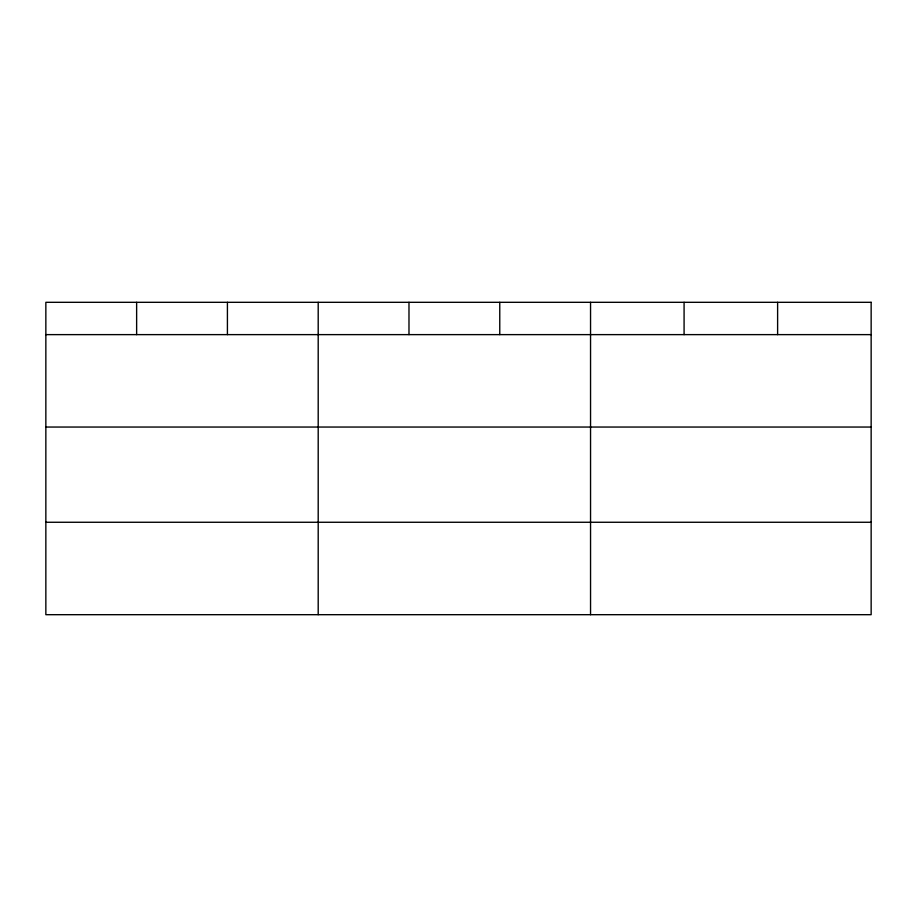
<?xml version="1.0" encoding="UTF-8"?>
<svg xmlns="http://www.w3.org/2000/svg" width="917" height="917" viewBox="0 0 917 917"><rect width="100%" height="100%" fill="white"/><g stroke="black" fill="none" stroke-linecap="round" stroke-linejoin="round"><path stroke-width="1.38" d="M45.85 334.625L871.15 334.625M45.85 427.047L871.15 427.047M45.85 522.266L871.15 522.266M777.616 302.312L777.616 334.625M684.082 302.312L684.082 334.625M590.548 302.312L590.548 614.688M499.765 302.312L499.765 334.625M408.982 302.312L408.982 334.625M318.199 302.312L318.199 614.688M227.416 302.312L227.416 334.625M136.633 302.312L136.633 334.625M871.15 302.312L45.85 302.312L45.85 614.688L871.15 614.688L871.15 302.312"/></g></svg>
